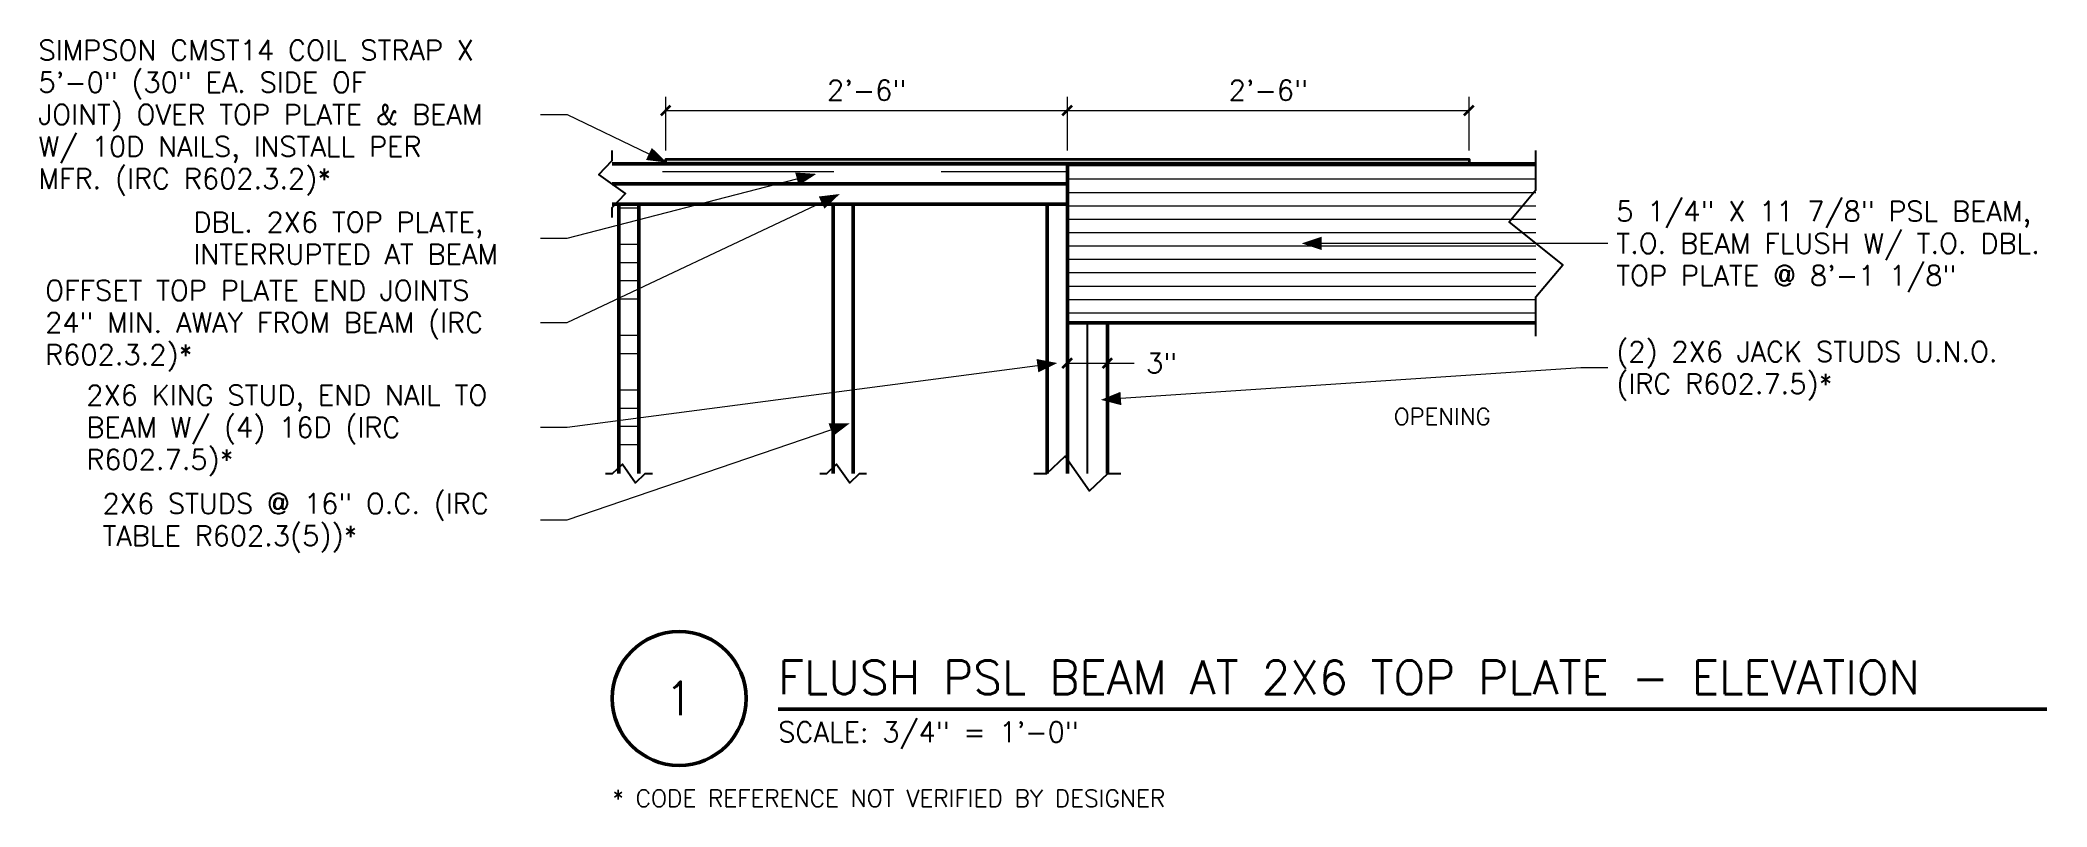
# Model space of a CAD drawing. Header units: inches. Extents: x -77 to 73, y 49 to 106.
import ezdxf
from ezdxf.enums import TextEntityAlignment as Align

# ---------------------------------------------------------------- set-up
doc = ezdxf.new("R2010")
doc.units = ezdxf.units.IN
doc.header["$MEASUREMENT"] = 0
for name, color, linetype, lineweight in [('S-ANNO-DIMS', 7, 'CONTINUOUS', 13), ('S-ANNO-NOTE', 7, 'CONTINUOUS', 18), ('S-ANNO-TTLB', 7, 'CONTINUOUS', 50), ('S-DETL-BRKL', 7, 'CONTINUOUS', 25), ('S-DETL-BYND', 7, 'CONTINUOUS', 25), ('S-DETL-CUT', 7, 'CONTINUOUS', 50), ('S-DETL-PATT', 7, 'CONTINUOUS', 9), ('S-DETL-STL', 7, 'CONTINUOUS', 35)]:
    doc.layers.add(name, color=color, linetype=linetype, lineweight=lineweight)
doc.styles.add('KERF', font='romans.shx')
pattern_1 = [(0, (0, 0), (6.56, 1.36), [25.6, -6.4, 12.8, -8])]

msp = doc.modelspace()

# ---------------------------------------------------------------- hatches: boundary and pattern name
at = {"layer": 'S-ANNO-NOTE', "lineweight": 50}
for points in [[(-29.90625, 97.21875), (-31.039506, 98.321351), (-31.474416, 97.420877)], [(-18.75, 96.375), (-20.327341, 96.484527), (-20.077589, 95.516217)], [(-17, 94.875), (-18.569985, 94.687526), (-18.143504, 93.78303)], [(17.5, 91.1875), (19, 90.6875), (19, 91.6875)], [(-0.75, 82.25), (-2.302271, 82.550758), (-2.172272, 81.559244)], [(2.5, 79.5), (4.030041, 79.101282), (3.963263, 80.09905)], [(-16.25, 77.75), (-17.831101, 77.739015), (-17.50829, 76.792552)]]:
    msp.add_hatch(color=256, dxfattribs=at).paths.add_polyline_path(points)
at = {"layer": 'S-DETL-PATT', "lineweight": 9}
h = msp.add_hatch(dxfattribs=at)
h.set_pattern_fill('KERF-GRAIN', color=256, style=0)
h.set_pattern_definition(pattern_1)
h.paths.add_polyline_path([(-34, 95.625), (0, 95.625), (0, 97.125), (-34, 97.125)])
h = msp.add_hatch(dxfattribs=at)
h.set_pattern_fill('KERF-LAM', color=256, style=0)
h.set_pattern_definition([(0, (0, 0), (0, 1), [])])
h.paths.add_polyline_path([(0, 85.25), (35, 85.25), (35, 97.125), (0, 97.125)])
h = msp.add_hatch(dxfattribs=at)
h.set_pattern_fill('KERF-GRAIN', color=256, angle=90, style=0)
h.set_pattern_definition(pattern_1)
h.paths.add_polyline_path([(-32, 74), (-32, 94.125), (-33.5, 94.125), (-33.5, 74)])
at = {"layer": 'S-DETL-STL', "lineweight": 50}
msp.add_hatch(color=256, dxfattribs=at).paths.add_polyline_path([(-30, 97.477), (30, 97.477), (30, 97.125), (-30, 97.125)])

# ---------------------------------------------------------------- linework, layer by layer
at = {"layer": 'S-ANNO-DIMS', "lineweight": 13}
for points in [[(-30, 98.125), (-30, 102.125)], [(0, 98.125), (0, 102.125)], [(0, 98.125), (0, 102.125)], [(30, 98.125), (30, 102.125)], [(-30, 101.125), (0, 101.125)], [(0, 101.125), (30, 101.125)], [(0, 84.25), (0, 81.25)], [(3, 84.25), (3, 81.25)], [(0, 82.25), (3, 82.25)], [(3, 82.25), (5, 82.25)]]:
    msp.add_lwpolyline(points, dxfattribs=at)
at = {"layer": 'S-ANNO-NOTE', "lineweight": 18}
for points in [[(-39.36, 100.81875), (-37.36, 100.81875), (-31.256961, 97.871114)], [(-39.36, 91.575), (-37.36, 91.575), (-20.202465, 96.000372)], [(-39.36, 85.275), (-37.36, 85.275), (-18.356744, 94.235278)], [(40.36, 91.1875), (38.36, 91.1875), (19, 91.1875)], [(-39.36, 77.45), (-37.36, 77.45), (-2.237271, 82.055001)], [(40.36, 81.9), (38.36, 81.9), (3.996652, 79.600166)], [(-39.36, 70.55), (-37.36, 70.55), (-17.669695, 77.265784)]]:
    msp.add_lwpolyline(points, dxfattribs=at)
at = {"layer": 'S-ANNO-TTLB', "lineweight": 50}
msp.add_lwpolyline([(-34, 57.2, 1), (-24, 57.2, 1)], format="xyb", close=True, dxfattribs=at)
msp.add_lwpolyline([(-21.6, 56.4), (73.161905, 56.4)], dxfattribs=at)
at = {"layer": 'S-DETL-BRKL', "lineweight": 25}
for points in [[(-34, 93.125), (-34, 93.875), (-33, 94.925), (-35, 96.325), (-34, 97.375), (-34, 98.125)], [(35, 84.25), (35, 87.1875), (37, 89.5875), (33, 92.7875), (35, 95.1875), (35, 98.125)], [(-2.5, 74), (-1.525, 74), (-0.16, 75.3), (1.66, 72.7), (3.025, 74), (4, 74)], [(-34.5, 74), (-33.975, 74), (-33.24, 74.7), (-32.26, 73.3), (-31.525, 74), (-31, 74)], [(-18.5, 74), (-17.975, 74), (-17.24, 74.7), (-16.26, 73.3), (-15.525, 74), (-15, 74)]]:
    msp.add_lwpolyline(points, dxfattribs=at)
at = {"layer": 'S-DETL-BYND', "lineweight": 25}
msp.add_lwpolyline([(1.5, 74), (1.5, 85.25)], dxfattribs=at)
at = {"layer": 'S-DETL-CUT', "lineweight": 35}
for points in [[(-30.353553, 100.771447), (-29.646447, 101.478553)], [(-0.353553, 100.771447), (0.353553, 101.478553)], [(-0.353553, 100.771447), (0.353553, 101.478553)], [(29.646447, 100.771447), (30.353553, 101.478553)], [(-0.353553, 81.896447), (0.353553, 82.603553)], [(2.646447, 81.896447), (3.353553, 82.603553)]]:
    msp.add_lwpolyline(points, dxfattribs=at)
at = {"layer": 'S-DETL-CUT', "lineweight": 50}
for points in [[(0, 97.125), (-34, 97.125)], [(35, 97.125), (0, 97.125), (0, 85.25), (35, 85.25)], [(0, 95.625), (-34, 95.625)], [(-34, 94.125), (0, 94.125)], [(-33.5, 94.125), (-33.5, 74)], [(-32, 74), (-32, 94.125)], [(-17.5, 94.125), (-17.5, 74)], [(-16, 74), (-16, 94.125)], [(-1.5, 94.125), (-1.5, 74)], [(0, 85.25), (0, 74)], [(3, 74), (3, 85.25)]]:
    msp.add_lwpolyline(points, dxfattribs=at)
at = {"layer": 'S-DETL-STL', "lineweight": 35}
msp.add_lwpolyline([(-30, 97.125), (-30, 97.477), (30, 97.477), (30, 97.125)], dxfattribs=at)

# ---------------------------------------------------------------- texts
at = {"layer": 'S-ANNO-DIMS', "lineweight": 13, "style": 'KERF'}
for p in [(-15, 101.875), (15, 101.875)]:
    msp.add_text('2\'-6"', height=1.5, dxfattribs=at).set_placement(p, align=Align.CENTER)
msp.add_text('3"', height=1.5, dxfattribs=at).set_placement((7.035714, 82.25), align=Align.MIDDLE_CENTER)
at = {"layer": 'S-ANNO-NOTE', "lineweight": 18, "style": 'KERF'}
for s, p in [('SIMPSON CMST14 COIL STRAP X', (-76.857143, 104.86875)), ('5\'-0" (30" EA. SIDE OF', (-76.857143, 102.46875)), ('JOINT) OVER TOP PLATE & BEAM', (-76.857143, 100.06875)), ('W/ 10D NAILS, INSTALL PER', (-76.857143, 97.66875)), ('MFR. (IRC R602.3.2)*', (-76.857143, 95.26875)), ('5 1/4" X 11 7/8" PSL BEAM,', (41, 92.8375)), ('DBL. 2X6 TOP PLATE,', (-65.285714, 92.025)), ('T.O. BEAM FLUSH W/ T.O. DBL.', (41, 90.4375)), ('INTERRUPTED AT BEAM', (-65.285714, 89.625)), ('TOP PLATE @ 8\'-1 1/8"', (41, 88.0375)), ('OFFSET TOP PLATE END JOINTS', (-76.357143, 86.925)), ('24" MIN. AWAY FROM BEAM (IRC', (-76.357143, 84.525)), ('(2) 2X6 JACK STUDS U.N.O.', (41, 82.35)), ('R602.3.2)*', (-76.357143, 82.125)), ('(IRC R602.7.5)*', (41, 79.95)), ('2X6 KING STUD, END NAIL TO', (-73.285714, 79.1)), ('BEAM W/ (4) 16D (IRC', (-73.285714, 76.7)), ('R602.7.5)*', (-73.285714, 74.3)), ('2X6 STUDS @ 16" O.C. (IRC', (-72.071429, 71)), ('TABLE R602.3(5))*', (-72.071429, 68.6))]:
    msp.add_text(s, height=1.5, dxfattribs=at).set_placement(p)
msp.add_text('OPENING', height=1.25, dxfattribs=at).set_placement((28, 78.25), align=Align.MIDDLE_CENTER)
at = {"layer": 'S-ANNO-TTLB', "lineweight": 50, "style": 'KERF'}
msp.add_text('FLUSH PSL BEAM AT 2X6 TOP PLATE - ELEVATION', height=2.5, dxfattribs=at).set_placement((-21.6, 57.52))
msp.add_text('1', height=2.5, dxfattribs=at).set_placement((-29, 57.2), align=Align.MIDDLE_CENTER)
at = {"layer": 'S-ANNO-TTLB', "lineweight": 18, "style": 'KERF'}
for s, height, p in [('SCALE: 3/4" = 1\'-0"', 1.5, (-21.6, 53.94)), ('* CODE REFERENCE NOT VERIFIED BY DESIGNER', 1.275, (-34, 49.1))]:
    msp.add_text(s, height=height, dxfattribs=at).set_placement(p)

doc.saveas('drawing.dxf')
